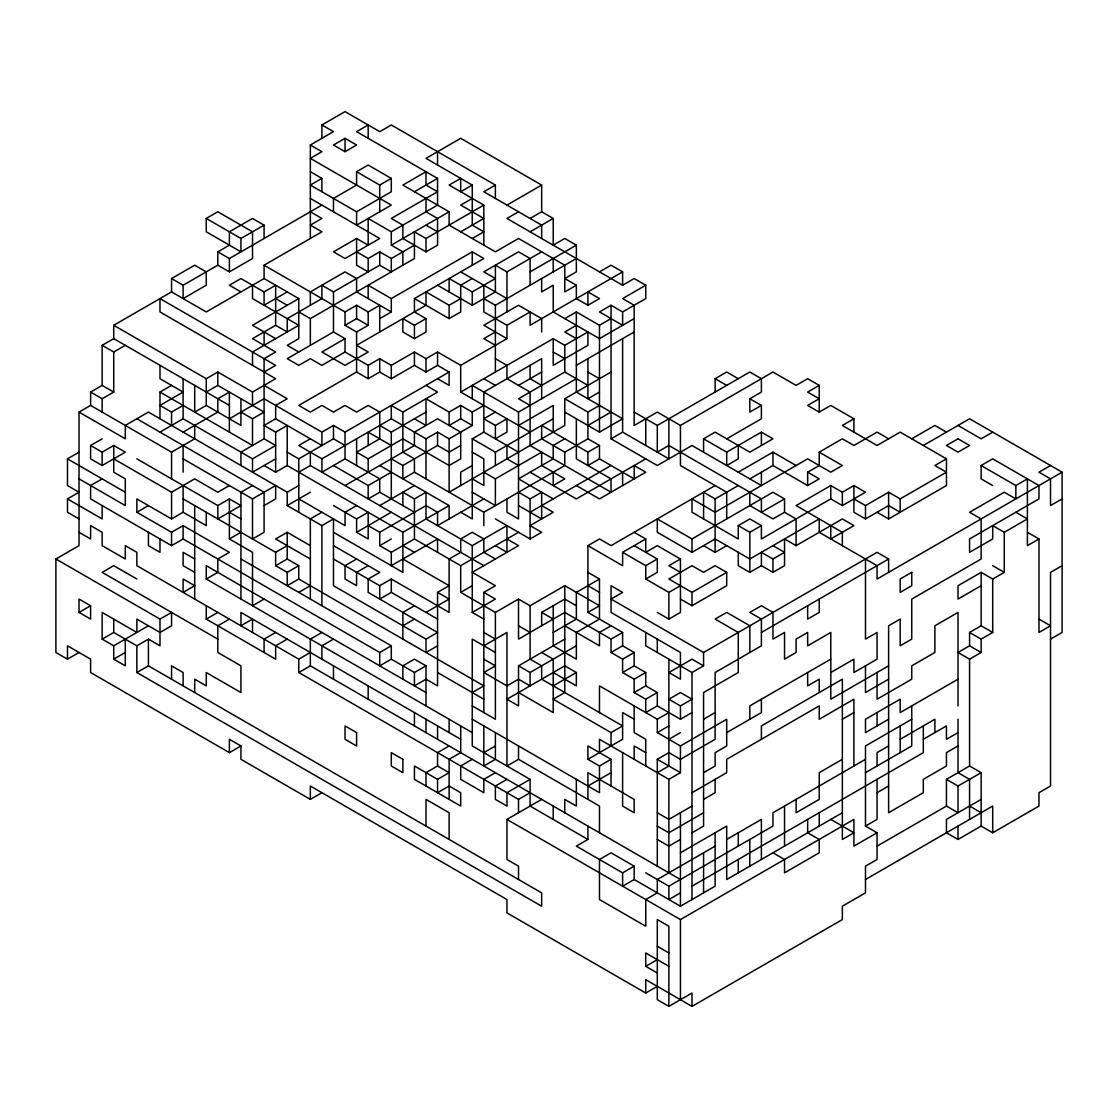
<?xml version="1.0" encoding="UTF-8"?>
<svg xmlns="http://www.w3.org/2000/svg" width="1118" height="1118" viewBox="0 0 1118 1118"><rect width="100%" height="100%" fill="white"/><g stroke="black" fill="none" stroke-linecap="round" stroke-linejoin="round"><path stroke-width="1.5" d="M321.9 138.325L321.9 124.978L345.043 111.618L379.729 131.644L391.3 124.978L495.386 185.071L495.386 198.431M310.343 238.483L310.343 145.005L333.471 131.644L321.9 124.978M206.257 218.457L240.943 238.483L240.943 251.843L206.257 231.803L206.257 218.457L217.814 211.777L252.514 231.803L252.514 258.524L229.386 271.87L217.814 265.204L183.114 285.23L171.557 278.55L171.557 291.91L113.729 325.296L113.729 338.642L229.386 405.415M345.043 138.325L333.471 145.005L345.043 151.685L356.6 145.005L345.043 138.325L345.043 151.685M321.9 191.751L321.9 178.391L310.343 185.071L356.6 211.777L391.3 191.751L391.3 178.391L368.171 165.031L356.6 171.711L356.6 185.071L333.471 198.417L333.471 211.777M171.557 278.55L194.686 265.204L206.257 271.87L206.257 285.23L183.114 298.59L183.114 285.23M217.814 265.204L217.814 251.843L229.386 245.163L229.386 231.803L252.514 218.457L264.086 225.137L264.086 238.483M240.943 238.483L264.086 225.137M217.814 251.843L229.386 258.524L321.9 205.097M102.157 345.322L113.729 352.002L113.729 392.069L102.157 385.389L102.157 345.322L113.729 338.642M356.6 171.711L379.729 185.071L391.3 178.391M113.729 352.002L125.3 345.322M298.772 352.002L287.214 345.322L298.772 338.642L298.772 298.59L264.086 278.55L264.086 265.204L321.9 231.817L310.343 225.137L321.9 218.457L310.343 211.777M264.086 278.55L206.257 311.936L171.557 291.91M414.429 191.751L437.557 178.391L437.557 205.097L391.3 231.803L368.171 218.457L368.171 245.163L356.6 238.483L333.471 251.843L345.043 258.524L379.729 238.483L310.343 198.431M79.029 652.479L67.471 659.159L55.9 652.479L55.9 559L79.029 545.64L79.029 412.095L90.6 405.415L90.6 392.069L102.157 385.389M240.943 291.91L229.386 285.23L240.943 278.55L264.086 291.91L275.643 285.23L275.643 325.296L287.214 331.976L287.214 318.616L321.9 298.59L321.9 285.23L333.471 291.91L379.729 265.204L391.3 271.87L391.3 258.524L414.429 245.163M90.6 392.069L102.157 398.749L113.729 392.069M287.214 291.91L264.086 305.256L264.086 291.91M472.257 238.483L483.828 231.817L472.257 225.137L472.257 185.071L460.7 191.751L460.7 178.391L449.129 185.071L483.828 205.097L483.828 245.163M298.772 298.59L252.514 325.296L275.643 338.642M356.6 251.843L368.171 258.524L379.729 251.843L391.3 258.524M391.3 231.803L391.3 245.163L449.129 211.777L449.129 225.137L495.386 251.843L518.514 238.483L564.786 265.204L564.786 291.91L576.343 285.23L576.343 298.59L587.914 305.256L599.486 298.59L587.914 291.91L587.914 305.256M472.257 198.431L460.7 205.097L483.828 218.457L460.7 231.817M495.386 185.071L483.828 191.751L541.657 225.137L541.657 238.483M159.986 418.775L159.986 392.069L171.557 385.389M275.643 325.296L252.514 338.642L275.643 352.002L264.086 358.682L264.086 438.801L240.943 452.161L240.943 465.521M298.772 311.936L310.343 318.616L414.429 258.524L414.429 231.817L426 238.483L483.828 205.097M79.029 518.934L67.471 512.254L67.471 498.907L79.029 492.227L67.471 485.547L67.471 458.841L79.029 452.161M90.6 445.481L102.157 452.161L113.729 445.481L125.3 452.161L102.157 465.521L90.6 458.841L90.6 445.481L102.157 438.815M113.729 325.296L206.257 378.709L217.814 372.028L252.514 392.069L275.643 378.709L159.986 311.936L159.986 298.59L275.643 365.362L264.086 372.028M449.129 211.777L402.871 185.071L426 171.711L426 185.071L437.557 191.751L391.3 218.457L402.871 225.137L402.871 238.483L426 251.843L437.557 245.163L437.557 218.457L426 211.777L426 198.417M506.957 205.097L541.657 185.071L541.657 211.777L530.086 218.457M159.986 365.362L159.986 378.709L183.114 392.069L159.986 405.429L171.557 412.095L183.114 405.429M206.257 392.069L217.814 385.389L217.814 372.028M264.086 265.204L345.043 311.936L356.6 305.256L368.171 311.936L379.729 305.256L379.729 331.976M518.514 211.777L506.957 218.457L622.614 285.23L634.172 278.55L645.743 285.23L645.743 298.59L622.614 311.936L611.043 305.256L599.486 311.936L622.614 325.296L622.614 311.936M159.986 432.135L183.114 418.775L252.514 458.841L275.643 445.481L264.086 438.801M240.943 398.749L240.943 425.455L206.257 405.429L194.686 412.095L194.686 385.389M345.043 352.002L345.043 338.642L333.471 331.976L287.214 358.682L298.772 365.362L310.343 358.682L321.9 365.362L345.043 352.002L368.171 365.362L379.729 358.682L391.3 365.362L414.429 352.002L426 358.682L437.557 352.002L460.7 365.362L506.957 338.642L506.957 325.296L530.086 311.936L530.086 325.296L622.614 271.87L622.614 285.23M345.043 311.936L345.043 325.296L356.6 318.616L368.171 325.296L368.171 311.936M368.171 298.59L368.171 285.23L391.3 298.59L472.257 251.843L483.828 258.524L414.429 298.59L414.429 311.936L426 318.616L426 331.976L414.429 338.642L402.871 331.976L402.871 318.616L414.429 325.296L426 318.616M102.157 478.867L90.6 485.547L90.6 498.907L171.557 545.64L183.114 538.974L379.729 652.479L391.3 645.799L391.3 659.159L379.729 665.839L379.729 652.479M183.114 432.135L217.814 412.095L217.814 398.749L229.386 392.069L229.386 432.135M345.043 338.642L321.9 352.002L345.043 365.362L368.171 352.002L356.6 345.322L426 305.256L426 291.91L449.129 305.256L460.7 298.59M345.043 325.296L356.6 331.976L368.171 325.296M379.729 318.616L391.3 311.936L391.3 298.59M530.086 231.817L553.214 218.457L553.214 245.163L564.786 238.483L576.343 245.163L576.343 271.87L564.786 278.55L576.343 285.23M90.6 405.415L171.557 452.161L194.686 438.815L194.686 425.455M229.386 418.775L264.086 398.749L321.9 432.135L333.471 425.455L345.043 432.135L449.129 372.028L449.129 385.389L437.557 378.709M472.257 278.55L460.7 285.23L460.7 311.936L449.129 318.616L414.429 298.59M240.943 412.095L252.514 418.775L264.086 412.095L217.814 385.389M449.129 291.91L449.129 278.55L472.257 291.91L495.386 278.55L483.828 271.87L518.514 251.843L530.086 258.524L530.086 285.23M437.557 285.23L472.257 305.256L495.386 291.91L495.386 265.19L506.957 271.87L541.657 251.843M321.9 432.135L321.9 445.481L275.643 418.775L264.086 425.455L275.643 432.135L287.214 425.455L287.214 465.521L275.643 472.201L264.086 465.521M449.129 372.028L437.557 365.362L426 372.028L414.429 365.362L391.3 378.709L379.729 372.028L368.171 378.709L356.6 372.028L298.772 405.415L310.343 412.095L321.9 405.415L333.471 412.095L345.043 405.415L356.6 412.095L368.171 405.415L379.729 412.095L379.729 438.801L356.6 452.161L368.171 458.841L402.871 438.801L449.129 465.521L460.7 458.841L460.7 432.135L437.557 418.775L414.429 432.135L414.429 445.481L345.043 485.547M530.086 271.87L576.343 245.163M206.257 512.254L206.257 525.614L183.114 512.254L171.557 518.934L136.857 498.907L136.857 512.254L148.428 505.588M113.729 458.841L171.557 492.227L194.686 478.867L217.814 492.227L229.386 485.547M483.828 298.59L495.386 305.256L576.343 258.524M275.643 458.841L252.514 472.187L252.514 458.841M310.343 438.801L298.772 445.481L321.9 458.841L391.3 418.775L426 438.801L437.557 432.135L449.129 438.801L472.257 425.455L472.257 412.095L483.828 405.415M495.386 331.976L483.828 338.642L495.386 345.322M599.486 271.87L611.043 265.204L622.614 271.87M136.857 512.254L171.557 532.294L183.114 525.614L229.386 552.32L217.814 559L217.814 572.36L206.257 579.026L206.257 565.68L426 692.545M217.814 505.588L229.386 498.907L240.943 505.588L217.814 518.934L217.814 505.588L136.857 458.841M252.514 485.547L240.943 492.227L240.943 599.066M298.772 512.254L298.772 458.841L333.471 438.801L333.471 425.455M183.114 458.841L252.514 498.907L275.643 485.547L275.643 498.907L264.086 505.588M298.772 472.201L310.343 465.521L310.343 452.161M391.3 418.775L391.3 405.415L402.871 412.095L437.557 392.069L426 385.389M564.786 318.616L576.343 311.936L599.486 325.296L611.043 318.616M79.029 612.426L90.6 605.746L90.6 619.092L79.029 612.426L79.029 599.066L90.6 605.746M79.029 412.095L125.3 438.815L125.3 425.455L148.428 412.095L287.214 492.227L298.772 485.547M414.429 512.254L379.729 492.227L379.729 478.867L345.043 458.841L321.9 472.201L321.9 458.841M379.729 425.455L391.3 432.135L426 412.095M460.7 365.362L460.7 392.069L553.214 338.642L564.786 345.322L587.914 331.976L587.914 345.322L553.214 365.362L553.214 338.642M576.343 325.296L564.786 331.976L576.343 338.642M645.743 285.23L622.614 298.59L634.172 305.256L634.172 425.455L657.3 412.095L680.443 425.455L772.957 372.028L796.1 385.389L807.657 378.709L819.228 385.389L819.228 412.095L807.657 405.415L819.228 398.749L807.657 392.069L819.228 385.389M229.386 498.907L229.386 538.974L240.943 532.294M287.214 492.227L287.214 505.588L310.343 492.227M414.429 418.775L426 425.455L426 398.749L449.129 412.095L460.7 405.415L472.257 412.095M472.257 425.455L460.7 418.775L449.129 425.455L449.129 412.095M518.514 385.389L541.657 372.028M634.172 318.616L599.486 338.642L553.214 311.936L553.214 285.23L541.657 291.91L541.657 278.55M159.986 619.092L171.557 612.426L171.557 625.773L159.986 632.453L136.857 619.092L136.857 632.453L102.157 612.426L102.157 639.133L113.729 632.453L136.857 645.813L148.428 639.133L159.986 645.813L159.986 619.092L55.9 559M310.343 545.64L287.214 532.294L275.643 538.974L310.343 559M321.9 512.254L310.343 518.934L310.343 599.066M333.471 465.521L368.171 485.547L391.3 472.201M576.343 485.547L599.486 498.907L645.743 472.187L634.172 465.521L634.172 478.867L599.486 458.841L599.486 445.481L587.914 452.161L541.657 425.455L541.657 438.815L564.786 452.161L564.786 465.521L483.828 512.254L414.429 472.201L402.871 478.867L402.871 465.521L437.557 445.481L437.557 432.135M495.386 412.095L483.828 418.775L495.386 425.455L506.957 418.775L506.957 432.121L495.386 438.801L495.386 425.455M587.914 385.389L564.786 372.028L518.514 398.735L530.086 405.415M576.343 365.362L634.172 331.976M125.3 639.133L125.3 665.839L113.729 659.159L113.729 645.813L148.428 625.773M183.114 498.907L275.643 552.32L287.214 545.64M287.214 505.588L321.9 525.614L333.471 518.934L333.471 585.706L426 639.133L437.557 632.453L368.171 592.386L368.171 579.026L379.729 572.36L333.471 545.64M356.6 505.588L345.043 512.254L345.043 525.614L298.772 498.907M379.729 492.227L368.171 498.907L368.171 485.547M460.7 445.481L449.129 452.161L437.557 445.481M460.7 512.254L472.257 518.934L472.257 438.801L483.828 432.135L518.514 452.161M472.257 398.749L472.257 385.389L518.514 412.095L576.343 378.709M113.729 659.159L125.3 652.479M275.643 552.32L275.643 565.68L287.214 559L298.772 565.68L298.772 579.026L483.828 685.865L472.257 692.545M356.6 518.934L368.171 512.254L368.171 538.974L356.6 532.294L356.6 518.934L333.471 505.588M379.729 505.588L414.429 485.547M518.514 425.455L553.214 405.415L553.214 432.135M449.129 438.801L449.129 492.227L564.786 425.455L564.786 398.749L611.043 372.028M206.257 605.746L206.257 619.092L217.814 612.426M275.643 565.68L287.214 572.36L298.772 565.68M356.6 532.294L391.3 512.254M402.871 505.588L402.871 492.227L414.429 498.907L426 492.227L426 518.934L472.257 545.64L506.957 525.614L506.957 552.32L495.386 545.64M472.257 465.521L460.7 472.187L460.7 485.547M472.257 438.801L495.386 452.161L553.214 418.775M599.486 392.069L587.914 398.749L587.914 358.682M136.857 672.519L148.428 665.839L541.657 892.863L541.657 906.223L136.857 672.519L136.857 645.813M229.386 619.092L217.814 625.773L217.814 652.479L240.943 665.839L240.943 692.545L206.257 672.519L206.257 685.865L194.686 679.199L194.686 692.545M264.086 599.066L252.514 605.746L252.514 552.32L229.386 538.974M298.772 579.026L287.214 585.706L287.214 572.36M368.171 525.614L379.729 532.294L426 505.588L437.557 512.254L437.557 525.614L483.828 498.907M564.786 398.749L587.914 412.095L599.486 405.415M298.772 592.386L310.343 585.706M356.6 559L345.043 565.68L345.043 579.026L356.6 585.706L356.6 572.36L368.171 565.68M379.729 532.294L379.729 545.64L391.3 538.974M287.214 465.521L402.871 532.294L449.129 505.588L449.129 518.934M483.828 472.187L495.386 478.867L541.657 452.161L541.657 465.521L564.786 478.867L553.214 485.547L553.214 472.201M564.786 438.801L553.214 445.481L553.214 458.841L518.514 478.867L553.214 498.907M587.914 425.455L611.043 412.095M379.729 545.64L391.3 552.32L414.429 538.974L460.7 565.68L518.514 532.294M564.786 452.161L587.914 438.815L599.486 445.481M564.786 412.095L599.486 432.135L622.614 418.775L576.343 392.069L576.343 311.936M275.643 632.453L264.086 639.133L264.086 652.479M611.043 305.256L611.043 438.815L622.614 432.135L668.871 458.841L668.871 418.775M715.129 392.069L715.129 378.709L726.7 372.028L738.271 378.709M287.214 639.133L275.643 645.799L275.643 659.159L206.257 619.092M333.471 559L379.729 585.706L391.3 579.026L449.129 612.412L449.129 559L460.7 552.32L460.7 538.974L472.257 532.294L483.828 538.974L483.828 552.32L495.386 559M518.514 492.227L530.086 498.907L541.657 492.227L541.657 518.934L518.514 505.588M599.486 458.841L587.914 465.521L587.914 452.161M749.829 492.227L749.829 505.574L772.957 518.934L784.529 512.254L784.529 498.907L761.4 512.254L761.4 498.907L668.871 445.481L657.3 452.161L657.3 425.455L749.829 372.028L761.4 378.709L761.4 392.069L749.829 398.749L749.829 412.095L761.4 405.415L761.4 418.775L726.7 438.801M321.9 632.453L310.343 639.133L310.343 665.839L298.772 672.519L298.772 659.159L310.343 652.479M437.557 619.092L391.3 592.386L379.729 599.066L379.729 585.706M530.086 512.254L611.043 465.521M333.471 639.133L321.9 645.799L321.9 659.159M645.743 458.841L576.343 498.907L530.086 472.201M414.429 605.746L402.871 612.412L402.871 639.133M426 705.905L426 665.839L414.429 672.519L414.429 685.865L426 679.185L437.557 685.865L437.557 592.386L449.129 585.706L402.871 559M495.386 518.934L530.086 538.974L541.657 532.294L530.086 525.614L553.214 512.254L541.657 505.574M703.571 438.801L715.129 432.135L749.829 452.161L772.957 438.801L761.4 432.135L726.7 452.161L703.571 438.801L703.571 452.161M402.871 625.773L414.429 619.092M426 612.412L449.129 599.066L437.557 592.386M460.7 565.68L460.7 592.386L472.257 585.706M483.828 712.571L483.828 592.386L495.386 585.706L472.257 572.346L518.514 545.64L506.957 538.96M67.471 659.159L67.471 645.813L90.6 659.159L90.6 672.519L229.386 752.638L240.943 745.972L240.943 759.318L310.343 799.384L321.9 792.704M483.828 619.092L472.257 612.412L495.386 599.066L483.828 592.386M622.614 632.453L611.043 639.119L611.043 652.479L622.614 645.799L622.614 632.453L587.914 612.412L587.914 545.64L599.486 538.96L611.043 545.64L715.129 485.547M819.228 412.095L830.786 405.415L853.914 418.775L853.914 432.135M437.557 645.799L426 652.479L426 639.133M460.7 592.386L495.386 612.412L518.514 599.066L530.086 605.746L564.786 585.706L599.486 605.732L587.914 612.412M738.271 472.187L772.957 452.161L796.1 465.521M587.914 545.64L622.614 565.68L622.614 552.32L645.743 538.96L645.743 552.32L657.3 545.64L680.443 559L680.443 612.412L668.871 619.092L657.3 612.412M703.571 518.934L703.571 492.227L715.129 498.907L738.271 485.547M749.829 478.867L772.957 465.521L807.657 485.547L819.228 478.867L807.657 472.187L807.657 485.547M853.914 418.775L842.357 425.455L877.057 445.481L900.186 432.135L946.443 458.841L946.443 485.547L888.614 518.934L877.057 512.254M483.828 645.799L506.957 632.453L506.957 765.998L518.514 759.318L599.486 806.064L599.486 832.77M541.657 625.773L541.657 612.412L564.786 599.066L576.343 605.746M587.914 572.346L599.486 579.026L576.343 592.386L576.343 619.092L553.214 632.453M807.657 472.187L819.228 465.521L819.228 452.161L842.357 438.801L853.914 445.481L877.057 432.135L888.614 438.801M645.743 565.68L657.3 559L657.3 572.346L645.743 579.026L645.743 565.68L622.614 552.32M1050.529 639.133L1062.1 632.453L1062.1 472.187L877.057 579.026L877.057 565.68L819.228 532.294L819.228 518.934L749.829 559L715.129 538.96L692 552.32L657.3 532.294L657.3 518.934L692 538.96L772.957 492.227L784.529 498.907M680.443 559L668.871 565.68L680.443 572.346M819.228 452.161L842.357 465.521L830.786 472.187L807.657 458.841L715.129 512.254L692 498.907L692 512.254L738.271 538.96L738.271 525.614L749.829 518.934L761.4 525.614L761.4 538.96L830.786 498.907L842.357 505.574L865.486 492.227L853.914 485.547L842.357 492.227L830.786 485.547L796.1 505.574L842.357 532.294L842.357 545.64M553.214 672.519L576.343 685.865L576.343 672.519L564.786 665.839L506.957 699.225L518.514 705.905L518.514 665.839L564.786 639.133M703.571 545.64L715.129 552.32L726.7 545.64M738.271 525.614L749.829 532.294L761.4 525.614M911.743 438.801L934.886 425.455L946.443 432.135M483.828 659.159L495.386 665.839L483.828 672.519L506.957 685.865L518.514 679.185L530.086 685.865L530.086 672.519L576.343 645.799M611.043 625.773L599.486 632.453L599.486 645.799L564.786 625.773M645.743 579.026L668.871 592.386L680.443 585.706M923.314 445.481L969.572 418.775L1062.1 472.187M726.7 572.346L715.129 565.68L703.571 572.346L692 565.68L668.871 579.026L692 592.386L726.7 572.346L726.7 585.706L692 605.732L680.443 599.066M449.129 745.972L437.557 752.638L437.557 765.998L426 772.678L426 786.024M553.214 685.865L576.343 672.519M738.271 552.32L738.271 565.68L749.829 572.346L761.4 565.68L772.957 572.346L784.529 565.68L784.529 538.96L796.1 545.64L842.357 518.934L853.914 525.614L830.786 538.96L830.786 525.614M761.4 565.68L761.4 552.32L772.957 559L784.529 552.32L772.957 545.64M853.914 498.907L865.486 505.574L888.614 492.227L900.186 498.907L946.443 472.187L934.886 465.521L946.443 458.841M992.7 432.135L981.143 438.801L958.014 425.455M622.614 659.159L634.172 652.479L634.172 665.839L622.614 672.519L622.614 659.159L611.043 652.479M853.914 485.547L853.914 512.254L865.486 518.934L888.614 505.574L900.186 512.254L900.186 498.907M437.557 779.358L437.557 792.704L449.129 786.024L460.7 792.704L460.7 806.064L414.429 779.358L414.429 765.998L437.557 779.358L449.129 772.678L437.557 765.998M472.257 759.318L460.7 765.998L460.7 779.358L483.828 792.704L483.828 779.358L495.386 772.678M483.828 752.638L495.386 745.972M992.7 485.547L981.143 478.867L981.143 465.521L992.7 458.841L1038.971 485.547L1038.971 498.907L969.572 538.96L969.572 552.32L992.7 538.96L992.7 525.614L1004.271 532.294L1027.4 518.934L1015.843 512.254M634.172 679.185L645.743 672.519L645.743 685.865L634.172 692.545L634.172 679.185L622.614 672.519M703.571 652.479L703.571 665.839L692 659.159L668.871 672.519L680.443 679.185L680.443 652.479L611.043 612.412L611.043 585.706L622.614 592.386L611.043 599.066L703.571 652.479L877.057 552.32L888.614 559L888.614 572.346M506.957 779.358L495.386 786.024L495.386 799.384L506.957 806.064L506.957 792.704L530.086 779.358L530.086 806.064L587.914 839.45L587.914 826.09M645.743 699.225L657.3 692.545L657.3 705.905L645.743 712.571L645.743 699.225L634.172 692.545M645.743 632.453L645.743 645.799L692 672.505L703.571 665.839M761.4 632.453L888.614 559M981.143 465.521L1015.843 485.547L1027.4 478.867L1027.4 545.64L1038.971 538.974L1038.971 632.453L1050.529 625.773L1038.971 619.092M1050.529 465.521L1038.971 472.187L1050.529 478.867L1050.529 505.574L1062.1 498.907M564.786 585.706L564.786 692.545L553.214 699.225L611.043 732.611L622.614 725.931L541.657 679.185L541.657 665.839L530.086 659.159L530.086 605.746M298.772 672.519L518.514 799.384L530.086 792.704M611.043 786.024L611.043 759.318L599.486 765.998L587.914 759.318L622.614 739.291L622.614 712.571L634.172 719.251M599.486 712.571L599.486 685.865L657.3 719.251L668.871 712.571M680.443 705.905L692 699.225L680.443 692.545L668.871 699.225L680.443 705.905L680.443 719.251L657.3 705.905M518.514 879.517L518.514 866.157L506.957 859.476L506.957 819.41L541.657 799.384M657.3 719.251L657.3 732.611L668.871 725.931M680.443 719.251L692 712.571M587.914 786.024L611.043 772.678M668.871 739.291L680.443 732.611M703.571 719.251L715.129 712.571M657.3 866.157L657.3 759.318L668.871 752.638L680.443 759.318L715.129 739.291L715.129 672.519L761.4 645.799L761.4 619.092L749.829 612.412L761.4 605.732L772.957 612.412L772.957 639.119L784.529 632.453L784.529 659.159L796.1 652.479L796.1 639.133L807.657 632.453L807.657 645.799L830.786 632.453L830.786 699.225L888.614 665.839M657.3 732.611L680.443 745.958L726.7 719.251L726.7 745.958L715.129 752.638L715.129 765.998L703.571 772.678M830.786 659.159L749.829 705.905L749.829 719.251M1004.271 532.294L1004.271 572.36L992.7 579.026L981.143 572.36L958.014 585.706L958.014 599.066L981.143 585.706M657.3 772.678L668.871 765.998L668.871 659.159M726.7 732.611L761.4 712.571L761.4 699.225M830.786 672.519L853.914 659.159L853.914 672.519L877.057 659.159L877.057 632.453L865.486 639.133L865.486 559M599.486 752.638L599.486 739.291L668.871 779.344L680.443 772.678L680.443 745.958M587.914 839.45L576.343 846.13L622.614 872.837L634.172 866.157L634.172 879.517L680.443 906.223L715.129 886.183L715.129 832.77M1062.1 565.68L1050.529 572.36L1050.529 786.024L1038.971 792.704L1038.971 806.064L992.7 832.77L981.143 826.09L958.014 839.45L946.443 832.77L946.443 819.41L981.143 799.384M692 792.704L726.7 772.678L726.7 759.318L819.228 705.905L819.228 719.251L853.914 699.225L853.914 765.998M888.614 679.185L865.486 692.545L865.486 665.839M992.7 632.453L981.143 639.133L981.143 652.479L969.572 659.159L958.014 652.479L969.572 645.799L969.572 632.453L981.143 625.773L992.7 632.453L992.7 579.026M692 806.064L668.871 819.41L657.3 812.73M703.571 799.384L715.129 792.704L715.129 779.344M842.357 719.251L853.914 712.571M703.571 812.744L668.871 832.77L657.3 826.09M680.443 839.45L668.871 846.13L657.3 839.45M692 832.77L703.571 826.09L703.571 692.545L738.271 672.519L738.271 632.453L715.129 619.092L726.7 612.412L749.829 625.773L749.829 652.479M888.614 719.251L865.486 732.611L865.486 719.251L900.186 699.225L900.186 712.571L958.014 679.185M634.172 879.517L622.614 886.183L622.614 872.837M680.443 852.796L726.7 826.09L726.7 879.517L842.357 812.744M842.357 759.318L819.228 772.678L819.228 799.384L796.1 812.744L796.1 799.384M911.743 719.251L865.486 745.972L865.486 826.09L877.057 832.77L877.057 859.476L865.486 866.157L865.486 892.863L842.357 906.223L842.357 919.583L692 1006.382L645.743 979.675L645.743 993.022L657.3 986.355M715.129 846.13L657.3 879.517L657.3 892.863L645.743 899.543L645.743 926.249L599.486 899.543L599.486 859.476L611.043 852.796L634.172 866.157M726.7 839.45L761.4 819.41L761.4 859.476M865.486 759.318L772.957 812.744L772.957 826.09L668.871 886.183L645.743 872.837M888.614 745.972L877.057 752.638L877.057 765.998M900.186 739.291L934.886 719.251L934.886 732.611M865.486 772.678L911.743 745.972L911.743 705.905M923.314 739.291L946.443 725.931L946.443 739.291L958.014 732.611M680.443 892.863L668.871 899.543L668.871 886.183M692 886.183L923.314 752.638L923.314 725.931M877.057 792.704L888.614 786.024M958.014 745.972L946.443 752.638L946.443 765.998L923.314 779.358L923.314 792.704L888.614 812.744L888.614 625.773L900.186 619.092L900.186 645.799L911.743 639.133L911.743 599.066L981.143 559L981.143 518.934L969.572 512.254L1004.271 492.227L1015.843 498.907L1015.843 485.547M506.957 819.41L680.443 919.569L853.914 819.41L853.914 846.13L877.057 832.77M865.486 826.09L877.057 819.41L877.057 779.358M877.057 846.13L946.443 806.064L946.443 779.358L969.572 765.998L981.143 772.678L981.143 826.09M668.871 966.315L645.743 952.955L645.743 966.315L657.3 959.635M946.443 779.358L958.014 786.024L981.143 772.678M865.486 879.517L992.7 806.064L992.7 832.77M668.871 1006.382L668.871 926.249L657.3 919.569L657.3 999.702L668.871 1006.382L692 993.022L692 1006.382M541.657 185.071L460.7 138.325L426 158.365L472.257 185.071M541.657 211.777L553.214 218.457M437.557 178.391L356.6 131.644L368.171 124.978L368.171 138.325M1027.4 532.294L1038.971 538.974M310.343 145.005L321.9 151.685L310.343 158.365L391.3 205.097L356.6 225.137L356.6 211.777M715.129 378.709L726.7 385.389M749.829 398.749L761.4 405.415M426 225.137L437.557 231.817M310.343 171.711L321.9 178.391M992.7 565.68L1004.271 572.36M460.7 271.87L506.957 298.59M391.3 245.163L402.871 251.843L402.871 265.204M506.957 325.296L483.828 311.936L483.828 285.23M553.214 352.002L564.786 358.682M587.914 372.028L599.486 378.709M506.957 338.642L483.828 325.296L518.514 305.256L541.657 318.616L541.657 331.976M634.172 412.095L657.3 425.455M784.529 512.254L796.1 518.934L796.1 545.64M495.386 358.682L506.957 365.362L506.957 378.709L530.086 392.069L530.086 445.481L611.043 492.227L611.043 478.867L576.343 458.841L576.343 418.775M541.657 385.389L530.086 378.709L530.086 365.362M969.572 632.453L981.143 639.133M391.3 311.936L356.6 291.91L356.6 278.55L345.043 271.87L310.343 291.91L310.343 305.256M611.043 438.815L657.3 465.521L692 445.481L761.4 485.547L761.4 472.201M969.572 645.799L981.143 652.479M483.828 378.709L495.386 385.389M460.7 392.069L530.086 432.135M275.643 298.59L287.214 305.256M518.514 465.521L506.957 458.841L506.957 445.481M634.172 532.294L645.743 538.96M472.257 452.161L483.828 458.841L483.828 485.547L472.257 478.867M634.172 545.64L657.3 559M391.3 445.481L368.171 432.135L368.171 445.481M472.257 492.227L495.386 505.588L495.386 478.867M264.086 385.389L287.214 398.749L275.643 405.415L275.643 418.775M391.3 458.841L402.871 465.521M333.471 438.801L345.043 445.481M379.729 465.521L449.129 505.588M587.914 585.706L599.486 592.386M969.572 806.064L981.143 812.744M946.443 806.064L958.014 812.744L958.014 786.024M287.214 452.161L298.772 458.841M310.343 465.521L483.828 565.68M611.043 639.119L564.786 612.412L518.514 639.133L518.514 599.066M622.614 645.799L634.172 652.479M159.986 392.069L252.514 445.481L252.514 418.775M541.657 612.412L553.214 619.092M634.172 665.839L645.743 672.519M402.871 545.64L414.429 552.32M645.743 685.865L657.3 692.545M518.514 625.773L530.086 632.453M136.857 418.775L264.086 492.227L264.086 532.294L252.514 538.974L252.514 498.907M333.471 532.294L402.871 572.36L402.871 532.294M541.657 652.479L553.214 659.159L553.214 712.571L518.514 692.545M830.786 819.41L853.914 832.77L842.357 839.45L842.357 679.185L761.4 725.931L761.4 739.291M483.828 632.453L495.386 639.133M495.386 652.479L472.257 639.133L472.257 745.972L530.086 779.358M518.514 665.839L530.086 672.519M229.386 512.254L240.943 518.934M645.743 752.638L634.172 745.958L634.172 759.318M657.3 759.318L680.443 772.678M611.043 759.318L587.914 745.958L587.914 759.318M772.957 852.796L784.529 859.476L784.529 872.837L819.228 852.796L819.228 839.45L807.657 832.77L807.657 819.41M67.471 458.841L125.3 492.227M240.943 559L391.3 645.799M426 665.839L414.429 659.159L402.871 665.839L402.871 679.185M437.557 672.519L483.828 699.225M79.029 478.867L125.3 505.588L125.3 478.867L113.729 472.201L113.729 445.481M391.3 659.159L414.429 672.519M472.257 705.905L495.386 719.251L495.386 612.412M194.686 559L183.114 552.32L183.114 565.68L194.686 572.36M472.257 719.251L599.486 792.704L599.486 765.998M67.471 498.907L102.157 518.934L102.157 505.588M206.257 579.026L472.257 732.611M460.7 739.291L240.943 612.412L240.943 625.773L252.514 619.092L252.514 632.453M79.029 532.294L90.6 538.974L90.6 525.614L102.157 532.294L102.157 545.64L125.3 559L125.3 545.64L136.857 552.32L136.857 565.68L298.772 659.159M310.343 665.839L680.443 879.517M136.857 579.026L113.729 565.68L102.157 572.36L217.814 639.133M657.3 946.289L668.871 952.955M102.157 639.133L113.729 645.813M645.743 966.315L657.3 972.995M240.943 745.972L229.386 739.291L229.386 752.638M645.743 993.022L506.957 912.903L506.957 899.543L310.343 786.024L310.343 799.384M981.143 572.36L981.143 625.773M969.572 659.159L969.572 765.998M969.572 819.41L969.572 779.358L958.014 772.678L958.014 719.251M958.014 705.905L958.014 612.412L934.886 625.773L934.886 652.479L911.743 665.839L911.743 679.185L877.057 699.225L877.057 672.519M958.014 826.09L958.014 839.45M900.186 725.931L900.186 752.638M888.614 492.227L888.614 518.934M877.057 712.571L877.057 725.931M865.486 505.574L865.486 518.934M842.357 492.227L842.357 505.574M830.786 485.547L830.786 498.907M819.228 599.066L819.228 612.412L807.657 619.092L807.657 605.732M819.228 692.545L819.228 679.185L807.657 685.865L807.657 672.519M819.228 812.744L819.228 826.09M784.529 806.064L784.529 846.13M772.957 452.161L772.957 465.521M772.957 559L772.957 572.346M761.4 432.135L761.4 445.481M749.829 532.294L749.829 572.346M749.829 839.45L749.829 866.157M738.271 445.481L738.271 458.841L726.7 465.521L726.7 452.161M738.271 832.77L738.271 846.13M738.271 859.476L738.271 872.837M726.7 518.934L726.7 492.227L680.443 465.521L680.443 425.455M715.129 498.907L715.129 552.32M703.571 852.796L703.571 892.863M692 538.96L692 552.32M692 592.386L692 605.732M692 672.505L692 899.543M680.443 812.73L680.443 906.223M680.443 919.569L680.443 999.702M668.871 592.386L668.871 619.092M668.871 779.344L668.871 872.837M657.3 639.119L657.3 652.479M645.743 418.775L645.743 445.481M645.743 765.998L645.743 739.291L634.172 732.611L634.172 705.905M622.614 338.642L622.614 432.135M622.614 472.201L622.614 485.547M622.614 752.638L622.614 806.064L634.172 812.744L634.172 799.384L587.914 772.678L587.914 799.384M611.043 732.611L611.043 745.958M599.486 325.296L599.486 432.135M599.486 579.026L599.486 619.092L576.343 632.453L576.343 659.159L553.214 645.799L553.214 605.746M587.914 412.095L587.914 438.815M576.343 779.358L576.343 806.064L564.786 799.384L564.786 812.744M564.786 345.322L564.786 372.028M553.214 258.524L553.214 271.87M553.214 806.064L553.214 819.41M541.657 398.749L541.657 358.682L483.828 392.069L483.828 432.121M530.086 498.907L530.086 538.974M518.514 412.095L518.514 518.934L506.957 512.254L506.957 498.907M518.514 745.972L518.514 759.318M518.514 799.384L518.514 812.744M506.957 271.87L506.957 311.936M495.386 305.256L495.386 372.028M495.386 452.161L495.386 465.521M495.386 732.611L495.386 759.318L483.828 765.998L483.828 725.931M483.828 512.254L483.828 525.614M472.257 251.843L472.257 265.204M472.257 291.91L472.257 305.256M472.257 545.64L472.257 612.412M460.7 405.415L460.7 418.775M460.7 725.931L460.7 752.638L449.129 759.318L449.129 799.384M449.129 305.256L449.129 318.616M449.129 719.251L449.129 732.611M449.129 839.45L449.129 812.744L426 799.384L426 826.09M437.557 151.685L437.557 165.045M437.557 352.002L437.557 365.362M437.557 552.32L437.557 538.974L391.3 565.68L391.3 552.32M437.557 725.931L437.557 739.291M426 238.483L426 251.843M426 358.682L426 372.028M426 438.801L426 478.867M426 719.251L426 732.611M414.429 325.296L414.429 338.642M414.429 352.002L414.429 365.362M414.429 472.201L414.429 458.841L402.871 452.161L402.871 412.095M414.429 498.907L414.429 538.974M414.429 712.585L414.429 725.931M391.3 365.362L391.3 378.709M391.3 432.135L391.3 498.907M391.3 579.026L391.3 592.386M379.729 185.071L379.729 211.777M379.729 251.843L379.729 265.204M379.729 358.682L379.729 372.028M368.171 258.524L368.171 271.87L356.6 265.204L356.6 238.483M368.171 365.362L368.171 378.709M368.171 458.841L368.171 472.187M368.171 685.865L368.171 699.225M356.6 305.256L356.6 318.616M356.6 331.976L356.6 372.028M356.6 438.801L356.6 465.521M345.043 432.135L345.043 458.841M333.471 291.91L333.471 331.976M333.471 665.839L333.471 679.199M321.9 525.614L321.9 605.746M310.343 318.616L310.343 345.322M287.214 532.294L287.214 559M275.643 432.135L275.643 472.201M264.086 331.976L264.086 345.322M252.514 285.23L252.514 298.59L298.772 325.296L252.514 352.002L252.514 365.362M252.514 392.069L252.514 405.415M229.386 258.524L229.386 271.87M206.257 378.709L206.257 405.415M194.686 505.588L194.686 599.066M183.114 378.709L183.114 418.775M183.114 445.481L183.114 472.201M183.114 485.547L183.114 512.254M183.114 525.614L183.114 538.974M183.114 685.865L183.114 672.519L171.557 665.839L171.557 679.199M171.557 412.095L171.557 425.455M171.557 452.161L171.557 478.867M171.557 492.227L171.557 518.934M171.557 532.294L171.557 545.64M159.986 538.974L159.986 552.32L148.428 545.64L148.428 532.294M148.428 639.133L148.428 665.839M113.729 619.092L113.729 632.453M102.157 398.749L102.157 412.095M102.157 452.161L102.157 465.521M194.686 585.706L183.114 592.386L183.114 579.026L194.686 585.706M958.014 438.801L946.443 445.481L958.014 452.161L969.572 445.481L958.014 438.801M911.743 572.346L900.186 579.026L900.186 592.386L911.743 585.706L911.743 572.346M356.6 732.611L345.043 725.931L345.043 739.291L356.6 745.972L356.6 732.611M402.871 759.318L391.3 752.638L391.3 765.998L402.871 772.678L402.871 759.318"/></g></svg>
